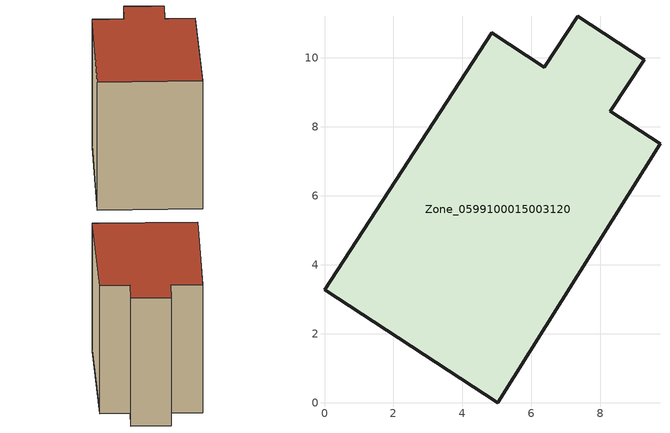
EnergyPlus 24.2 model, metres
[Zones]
Zone_0599100015003120
 floor ground (C_G): 5.03,0 0,3.28 4.85,10.72 6.38,9.73 7.34,11.21 9.27,9.96 8.29,8.46 9.72,7.52 z0.87
 wall outside (C_F): 8.29,8.46 9.27,9.96 7.34,11.21 6.38,9.73 4.85,10.72 0,3.28 5.03,0 9.72,7.52 8.29,8.46 z0.87:8.81
 roof outside (C_R): 5.03,0 9.72,7.52 8.29,8.46 9.27,9.96 7.34,11.21 6.38,9.73 4.85,10.72 0,3.28 z8.81
[BUILDING]
Pand.0599100015003120: North Axis=0; Terrain=City; Loads Convergence Tolerance Value=0.04; Temperature Convergence Tolerance Value=0.4; Solar Distribution=FullExterior; Maximum Number of Warmup Days=25; Minimum Number of Warmup Days=1
[Site:Location]
Rotterdam.The.Hague.AP_ZH_NLD Design_Conditions: Latitude=51.96; Longitude=4.45; Time Zone=1; Elevation=-4.5
[SITE:GROUNDTEMPERATURE:BUILDINGSURFACE]
18, 18, 18, 18, 18, 18, 18, 18, 18, 18, 18, 18
[MATERIAL] Thermal Absorptance=0.9; Solar Absorptance=0.7; Visible Absorptance=0.7
Name | Roughness | Thickness | Conductivity | Density | Specific Heat
G.TI.1965-1974 | MediumSmooth | 0.15 | 0.882353 | 540 | 1210
F.TI.1965-1974 | Rough | 0.3 | 0.697674 | 1920 | 840
R.TI.1965-1974 | MediumRough | 0.2 | 0.232558 | 1500 | 1000
[CONSTRUCTION]
C_G: G.TI.1965-1974
C_F: F.TI.1965-1974
C_R: R.TI.1965-1974
[ZONE]
Zone_0599100015003120: Type=1; Multiplier=1; Ceiling Height=Autocalculate; Volume=Autocalculate; Floor Area=autocalculate; Part of Total Floor Area=Yes
[ZONEINFILTRATION:DESIGNFLOWRATE]
Infil_Zone_0599100015003120: Zone or ZoneList or Space or SpaceList=Zone_0599100015003120; Schedule=AlwaysOn; Design Flow Rate Calculation Method=Flow/Area; Flow Rate per Floor Area=0.003; Constant Term Coefficient=1; Temperature Term Coefficient=0; Velocity Term Coefficient=0; Velocity Squared Term Coefficient=0
[HVACTEMPLATE:ZONE:IDEALLOADSAIRSYSTEM]
Zone_0599100015003120: Maximum Heating Supply Air Temperature=50; Minimum Cooling Supply Air Temperature=13; Maximum Heating Supply Air Humidity Ratio=0.0156; Minimum Cooling Supply Air Humidity Ratio=0.0077; Heating Limit=NoLimit; Cooling Limit=NoLimit; Dehumidification Control Type=ConstantSensibleHeatRatio; Cooling Sensible Heat Ratio=0.7; Dehumidification Setpoint=60; Humidification Control Type=None; Humidification Setpoint=30; Outdoor Air Method=None; Outdoor Air Flow Rate per Person=0.00944; Outdoor Air Flow Rate per Zone Floor Area=0; Outdoor Air Flow Rate per Zone=0; Demand Controlled Ventilation Type=None; Outdoor Air Economizer Type=NoEconomizer; Heat Recovery Type=None; Sensible Heat Recovery Effectiveness=0.7; Latent Heat Recovery Effectiveness=0.65
[ZONECONTROL:THERMOSTAT]
ThermostatControl_Zone_0599100015003120: Zone or ZoneList=Zone_0599100015003120; Control Type Schedule=DualSetpointControlType; Control 1=Thermostat_Zone_0599100015003120; Temperature Difference Between Cutout And Setpoint=0
[THERMOSTATSETPOINT:DUALSETPOINT]
Thermostat_Zone_0599100015003120: Heating Setpoint Temperature Schedule=HeatingSetpoint_Zone_0599100015003120; Cooling Setpoint Temperature Schedule=CoolingSetpoint_Zone_0599100015003120
[SCHEDULE:COMPACT]
HeatingSetpoint_Zone_0599100015003120: Through: 12/31, For: AllDays, Until: 24:00, 21
CoolingSetpoint_Zone_0599100015003120: Through: 12/31, For: AllDays, Until: 24:00, 24
DualSetpointControlType: Through: 12/31, For: AllDays, Until: 24:00, 4
AlwaysOn: Through: 12/31, For: AllDays, Until: 24:00, 1
